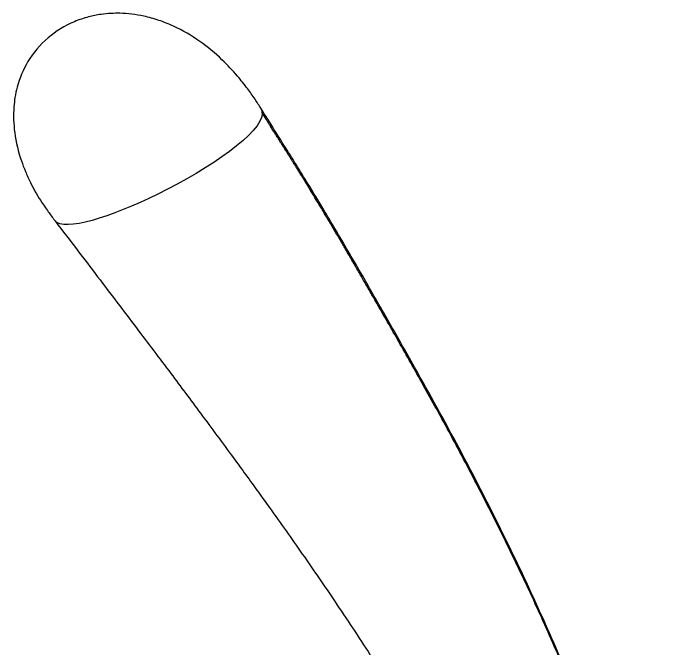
# Model space of a CAD drawing. Header units: millimetres. Extents: x 1617 to 5774, y 11446 to 13973.
# Drawn here: x 3426.4 to 3477.8, y 11909.8 to 11959.2 of the extents above; entities that cross this region are included whole.
import ezdxf

# ---------------------------------------------------------------- set-up
doc = ezdxf.new("R2010")
doc.units = ezdxf.units.MM
doc.layers.get('0').update_dxf_attribs({"color": 250})

# ---------------------------------------------------------------- blocks, each defined once
blk = doc.blocks.new('22')
at = {"linetype": 'Continuous'}
for points, degree, knots in [([(3445.631, 11951.75), (3445.457, 11952.019), (3445.134, 11952.518), (3444.518, 11953.38), (3443.711, 11954.401), (3442.497, 11955.688), (3440.873, 11957.037), (3439.186, 11958.028), (3437.69, 11958.628), (3436.302, 11959.016), (3435.045, 11959.171), (3433.928, 11959.155), (3433.114, 11959.077), (3432.15, 11958.885), (3430.701, 11958.397), (3428.955, 11957.328), (3427.431, 11955.517), (3426.739, 11953.85), (3426.483, 11952.65), (3426.343, 11951.471), (3426.41, 11949.767), (3426.823, 11948.094), (3427.292, 11946.848), (3427.772, 11945.791), (3428.387, 11944.724), (3429.062, 11943.746), (3429.4, 11943.294), (3429.585, 11943.049)], 3, [0, 0, 0, 0, 0.024035, 0.052681, 0.088574, 0.138104, 0.200775, 0.267112, 0.300913, 0.33438, 0.385504, 0.403757, 0.425285, 0.451979, 0.483628, 0.549827, 0.617409, 0.678536, 0.701994, 0.72274, 0.779467, 0.843915, 0.869557, 0.895593, 0.941456, 0.972873, 1, 1, 1, 1]), ([(3474.066, 11895.143), (3473.911, 11895.639), (3473.317, 11897.501), (3472.063, 11901.134), (3470.079, 11906.285), (3467.525, 11912.262), (3464.487, 11918.71), (3461.125, 11925.237), (3458.041, 11930.812), (3455.465, 11935.351), (3453.416, 11938.922), (3451.453, 11942.294), (3449.563, 11945.46), (3447.562, 11948.651), (3446.35, 11950.592), (3445.599, 11951.79)], 3, [0.2521406, 0.2521406, 0.2521406, 0.2521406, 0.2708147, 0.3224261, 0.3901008, 0.4677795, 0.5533971, 0.6422939, 0.7265208, 0.7773211, 0.8254698, 0.8709896, 0.9138113, 0.9551649, 1, 1, 1, 1]), ([(3445.72, 11951.404), (3445.72, 11949.86), (3438.005, 11944.607), (3430.291, 11942.137), (3429.588, 11943.039)], 3, [0, 0, 0, 0, 0.5000002, 0.9492936, 0.9492936, 0.9492936, 0.9492936]), ([(3477.701, 11871.551), (3477.704, 11871.604), (3477.707, 11871.657), (3477.71, 11871.71), (3477.746, 11872.35), (3477.797, 11873.569), (3477.827, 11875.882), (3477.608, 11880.535), (3475.961, 11890.591), (3472.089, 11902.45), (3466.502, 11915.079), (3459.126, 11928.788), (3454.431, 11936.964), (3451.979, 11941.238), (3449.822, 11944.885), (3447.815, 11948.061), (3446.754, 11949.736), (3446.179, 11950.657), (3445.876, 11951.149), (3445.72, 11951.404)], 5, [0.2922221, 0.2922221, 0.2922221, 0.2922221, 0.2922221, 0.2922221, 0.2946091, 0.2946091, 0.2946091, 0.3210613, 0.3475134, 0.4004178, 0.5062264, 0.7178437, 0.7178437, 0.7178437, 0.8589218, 0.9294609, 0.9647305, 0.9823652, 1, 1, 1, 1, 1, 1]), ([(3429.607, 11943.016), (3430.822, 11941.425), (3432.78, 11938.861), (3435.838, 11934.831), (3438.492, 11931.312), (3441.008, 11927.947), (3443.278, 11924.874), (3445.236, 11922.184), (3446.755, 11920.067), (3448.052, 11918.237), (3449.75, 11915.808), (3451.975, 11912.552), (3454.517, 11908.677), (3456.999, 11904.699), (3459.408, 11900.593), (3461.876, 11895.998), (3464.239, 11890.99), (3466.27, 11885.776), (3467.77, 11880.677), (3468.712, 11875.738), (3468.834, 11872.921), (3468.892, 11871.336)], 3, [0, 0, 0, 0, 0.064407, 0.123347, 0.175656, 0.221176, 0.271922, 0.311037, 0.339047, 0.364297, 0.390402, 0.443632, 0.502815, 0.553855, 0.610436, 0.673126, 0.741667, 0.811046, 0.878795, 0.942301, 1, 1, 1, 1])]:
    blk.add_open_spline(points, degree=degree, knots=knots, dxfattribs=at)
blk.add_open_spline([(3445.72, 11951.404), (3445.721, 11951.541), (3445.69, 11951.656), (3445.63, 11951.751)], degree=3, dxfattribs=at)

msp = doc.modelspace()

# ---------------------------------------------------------------- block references
msp.add_blockref('22', (0, 0))

doc.saveas('drawing.dxf')
